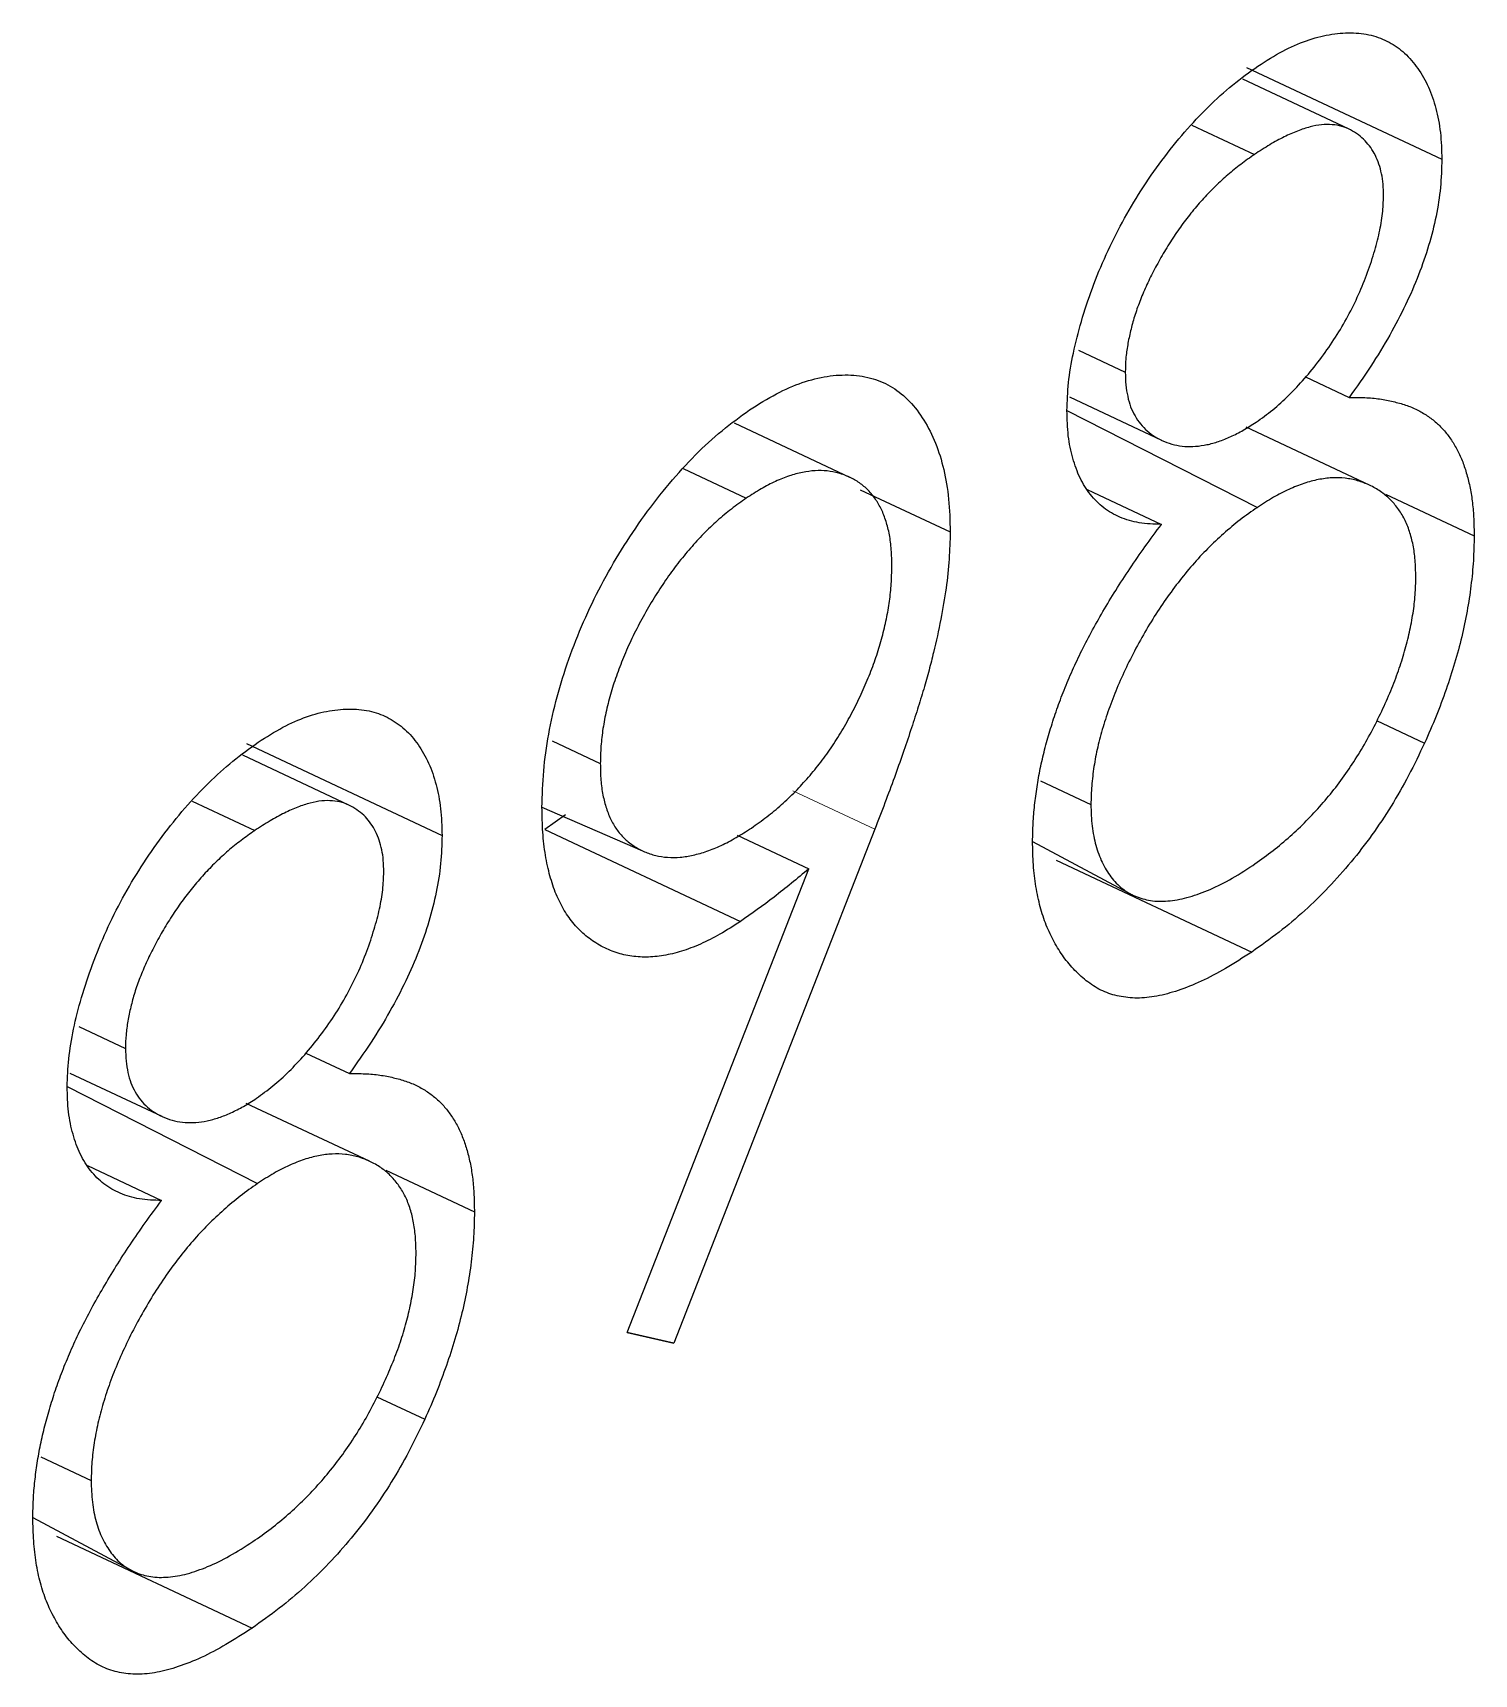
# Model space of a CAD drawing. Header units: millimetres. Extents: x -5 to 1672, y 0 to 1180.
# Drawn here: x 542.414 to 545.249, y 1100.147 to 1103.375 of the extents above; entities that cross this region are included whole.
import ezdxf

# ---------------------------------------------------------------- set-up
doc = ezdxf.new("R2010")
doc.units = ezdxf.units.MM
doc.header["$LTSCALE"] = 2

msp = doc.modelspace()

# ---------------------------------------------------------------- linework, layer by layer
at = {"color": 7, "linetype": 'Continuous', "lineweight": 25}
for p, q in [((544.8011519, 1103.3065536), (545.1857126, 1103.1258772)), ((545.0022704, 1103.1855145), (544.7939524, 1103.2833876)), ((544.6940964, 1103.1932102), (544.8171465, 1103.1353981)), ((544.4711077, 1102.7502907), (544.5630064, 1102.7071143)), ((544.9176961, 1102.6977498), (545.0032976, 1102.6575321)), ((544.4534316, 1102.6585007), (544.634441, 1102.5734579)), ((544.4483022, 1102.6318641), (544.8227997, 1102.441299)), ((544.0213637, 1102.5002391), (543.7943847, 1102.6068796)), ((545.0430967, 1102.4849838), (544.8005491, 1102.5989388)), ((543.6935063, 1102.5177232), (543.8175297, 1102.4594538)), ((544.0418421, 1102.4760587), (544.2186697, 1102.3929806)), ((544.4881832, 1102.4764055), (544.6340744, 1102.4078621)), ((545.0749741, 1102.4672358), (545.2492718, 1102.3853463)), ((545.0573804, 1102.0218962), (545.1516175, 1101.9776212)), ((542.8346928, 1101.9768273), (543.2192535, 1101.7961508)), ((543.4359491, 1101.9818986), (543.5304342, 1101.9375071)), ((543.0358113, 1101.8557881), (542.8274933, 1101.9536612)), ((544.3961542, 1101.9037161), (544.4954154, 1101.8570806)), ((542.7276373, 1101.8634838), (542.8506874, 1101.8056717)), ((543.4157031, 1101.8516641), (543.6132062, 1101.7659524)), ((543.4621655, 1101.8369151), (543.4214008, 1101.8074911)), ((543.4214008, 1101.8074911), (543.8059615, 1101.6268147)), ((544.0702112, 1101.8081448), (543.674777, 1100.7978871)), ((543.7996017, 1101.7964525), (543.9404193, 1101.7302928)), ((544.3807179, 1101.7844786), (544.5781455, 1101.6787644)), ((544.4273315, 1101.7474847), (544.8118922, 1101.5668083)), ((543.5833203, 1100.8183271), (543.9404193, 1101.7302928)), ((542.5046486, 1101.4205644), (542.5965473, 1101.377388)), ((542.951237, 1101.3680235), (543.0368385, 1101.3278057)), ((542.4869725, 1101.3287743), (542.6679819, 1101.2437315)), ((542.4818431, 1101.3021377), (542.8563406, 1101.1115726)), ((543.0766376, 1101.1552574), (542.83409, 1101.2692125)), ((542.5217241, 1101.1466791), (542.6676153, 1101.0781357)), ((543.108515, 1101.1375094), (543.2828127, 1101.0556199)), ((543.674777, 1100.7978871), (543.5833203, 1100.8183271)), ((543.5833203, 1100.8183271), (543.674777, 1100.7978871)), ((543.0909213, 1100.6921698), (543.1851584, 1100.6478949)), ((542.4296951, 1100.5739897), (542.5289563, 1100.5273542)), ((542.4142588, 1100.4547522), (542.6116864, 1100.349038)), ((542.4608724, 1100.4177584), (542.8454331, 1100.2370819))]:
    msp.add_line(p, q, dxfattribs=at)
at = {"color": 8, "linetype": 'Continuous', "lineweight": 18}
msp.add_line((543.9091133, 1101.8838327), (544.0702112, 1101.8081448), dxfattribs=at)
at = {"color": 7, "linetype": 'Continuous', "lineweight": 25}
for points, knots in [([(544.8239773, 1103.3092103), (544.8402284, 1103.3195176), (544.8722736, 1103.3398425), (544.9193539, 1103.360467), (544.964381, 1103.3721891), (545.0072017, 1103.3757415), (545.0470502, 1103.3713975), (545.0822331, 1103.3572934), (545.1132887, 1103.3358074), (545.1389453, 1103.3055907), (545.1600586, 1103.2695848), (545.174716, 1103.2268858), (545.184057, 1103.1794011), (545.18516, 1103.1437428), (545.1857126, 1103.1258772)], [0, 0, 0, 0, 0.089409711, 0.176305764, 0.262625902, 0.349445726, 0.435498264, 0.51892813, 0.601354657, 0.684256422, 0.76580674, 0.844876866, 0.922279795, 1, 1, 1, 1]), ([(544.4483022, 1102.6318641), (544.4489441, 1102.6498774), (544.4502344, 1102.6860872), (544.4600762, 1102.7453449), (544.4760279, 1102.8077964), (544.497674, 1102.8729103), (544.5245958, 1102.9386952), (544.5568587, 1103.0031856), (544.5936939, 1103.065475), (544.6349161, 1103.1247286), (544.6792564, 1103.1802497), (544.7260159, 1103.229486), (544.7743853, 1103.2737109), (544.8072923, 1103.2972667), (544.8239773, 1103.3092103)], [0, 0, 0, 0, 0.074058426, 0.148870352, 0.226667668, 0.307734759, 0.391157204, 0.473929356, 0.557927752, 0.64498929, 0.733364056, 0.821092042, 0.909287215, 1, 1, 1, 1]), ([(545.0710168, 1103.0539372), (545.0708424, 1103.0616565), (545.0704964, 1103.0769782), (545.0673774, 1103.0978407), (545.0621844, 1103.1167781), (545.0551326, 1103.1341215), (545.0458345, 1103.1492985), (545.0347992, 1103.1629909), (545.0213807, 1103.1742859), (545.0063137, 1103.1841549), (544.9892164, 1103.1911563), (544.9701199, 1103.1945674), (544.9491219, 1103.1942312), (544.9262215, 1103.1900052), (544.9015025, 1103.1817468), (544.8750808, 1103.1702132), (544.8467341, 1103.1546145), (544.8272229, 1103.1419425), (544.8171465, 1103.1353981)], [0, 0, 0, 0, 0.050902438, 0.101034043, 0.151083817, 0.203061988, 0.256248434, 0.310846715, 0.3687691, 0.43001504, 0.492519647, 0.556048722, 0.621995683, 0.690192369, 0.761384855, 0.83635622, 0.915487005, 1, 1, 1, 1]), ([(544.8171465, 1103.1353981), (544.8081797, 1103.1290277), (544.7906369, 1103.1165645), (544.7649084, 1103.0960284), (544.7404346, 1103.073374), (544.7169624, 1103.049377), (544.6948112, 1103.0234221), (544.6736828, 1102.9962231), (544.6539342, 1102.967171), (544.6353295, 1102.9369813), (544.6185722, 1102.9062819), (544.6036922, 1102.8760408), (544.5913204, 1102.8462885), (544.5808047, 1102.8171158), (544.5731559, 1102.7885516), (544.5674108, 1102.7606617), (544.5635051, 1102.7330992), (544.563174, 1102.7158433), (544.5630064, 1102.7071143)], [0, 0, 0, 0, 0.075243309, 0.147208812, 0.21644709, 0.284025042, 0.350655449, 0.415031318, 0.479629831, 0.544651634, 0.60804424, 0.667827565, 0.725114247, 0.780991708, 0.835527004, 0.889438155, 0.944072089, 1, 1, 1, 1]), ([(545.1857126, 1103.1258772), (545.1851433, 1103.1075929), (545.1840251, 1103.0716836), (545.1752398, 1103.0144975), (545.1605416, 1102.9565674), (545.1405254, 1102.8977509), (545.1144809, 1102.8383889), (545.082753, 1102.7781838), (545.0455931, 1102.7169873), (545.017691, 1102.677765), (545.0032976, 1102.6575321)], [0, 0, 0, 0, 0.121904041, 0.239412608, 0.355410104, 0.472090729, 0.592858982, 0.718703468, 0.854892383, 1, 1, 1, 1]), ([(544.8204128, 1102.6088781), (544.8312786, 1102.616637), (544.8529028, 1102.6320781), (544.8847965, 1102.6612572), (544.9158187, 1102.6942089), (544.9456383, 1102.7307562), (544.9734838, 1102.7701483), (544.9983215, 1102.8115623), (545.0199385, 1102.8542858), (545.0381098, 1102.8977292), (545.0522213, 1102.9404298), (545.0632259, 1102.9811468), (545.0696884, 1103.0192646), (545.0705776, 1103.0424738), (545.0710168, 1103.0539372)], [0, 0, 0, 0, 0.089689936, 0.17849401, 0.266837753, 0.356558176, 0.44533425, 0.530805835, 0.614076217, 0.697707086, 0.77914195, 0.855353591, 0.92855682, 1, 1, 1, 1]), ([(544.5630064, 1102.7071143), (544.5632356, 1102.6986533), (544.5636884, 1102.6819329), (544.567461, 1102.6593408), (544.5731162, 1102.6384573), (544.5820585, 1102.6208196), (544.5927965, 1102.6045977), (544.6060655, 1102.5908758), (544.6218918, 1102.5795925), (544.6397431, 1102.570575), (544.6591988, 1102.5639831), (544.6798198, 1102.5607835), (544.701347, 1102.560996), (544.7235581, 1102.5640769), (544.7466804, 1102.5704319), (544.770572, 1102.5800037), (544.7952365, 1102.5925899), (544.8119543, 1102.6034057), (544.8204128, 1102.6088781)], [0, 0, 0, 0, 0.05456395, 0.107826203, 0.161923709, 0.217509701, 0.274498333, 0.334814765, 0.397554947, 0.464754577, 0.53290121, 0.600097214, 0.665354161, 0.731083628, 0.796883494, 0.86329159, 0.930831218, 1, 1, 1, 1]), ([(543.8238485, 1102.6329198), (543.8415543, 1102.6440299), (543.8765392, 1102.6659824), (543.9279601, 1102.6882708), (543.9771871, 1102.70052), (544.0239482, 1102.7030666), (544.0672193, 1102.6958835), (544.1061035, 1102.6787519), (544.1397109, 1102.6510431), (544.1679894, 1102.6139416), (544.1906501, 1102.5688567), (544.2069503, 1102.5168234), (544.2169173, 1102.4583137), (544.2180819, 1102.4148936), (544.2186697, 1102.3929806)], [0, 0, 0, 0, 0.085532108, 0.169003383, 0.251943249, 0.33568201, 0.419408586, 0.501264898, 0.583702942, 0.668000359, 0.75191866, 0.834597711, 0.916525669, 1, 1, 1, 1]), ([(545.0032976, 1102.6575321), (545.0137422, 1102.6575541), (545.0341125, 1102.6575971), (545.063118, 1102.6551005), (545.0896179, 1102.6497171), (545.1143521, 1102.6430479), (545.1368827, 1102.6339008), (545.1569567, 1102.6220078), (545.1750733, 1102.6083421), (545.1908647, 1102.5922162), (545.2047441, 1102.5739806), (545.2167277, 1102.553574), (545.2269581, 1102.531155), (545.2350476, 1102.5061415), (545.2416961, 1102.4794543), (545.2462432, 1102.4502443), (545.2486485, 1102.418697), (545.2490623, 1102.3965567), (545.2492718, 1102.3853463)], [0, 0, 0, 0, 0.07952483, 0.155099976, 0.22721982, 0.295910504, 0.362055881, 0.425520117, 0.485812719, 0.544494706, 0.601459636, 0.657840594, 0.713974472, 0.769467952, 0.826129967, 0.882885359, 0.940700882, 1, 1, 1, 1]), ([(543.4157031, 1101.8516641), (543.4163951, 1101.8752122), (543.4177534, 1101.9214322), (543.4279274, 1101.9945017), (543.4445423, 1102.0683222), (543.4676366, 1102.1427552), (543.4966742, 1102.2165922), (543.5315318, 1102.2889962), (543.5719964, 1102.3591287), (543.6171488, 1102.4264261), (543.6659243, 1102.4889768), (543.7169866, 1102.545299), (543.7699417, 1102.5939268), (543.8057968, 1102.6198623), (543.8238485, 1102.6329198)], [0, 0, 0, 0, 0.085249051, 0.167326594, 0.248175325, 0.328829078, 0.409908097, 0.490584451, 0.572993487, 0.658264892, 0.744221577, 0.829060407, 0.913938298, 1, 1, 1, 1]), ([(544.6340744, 1102.4078621), (544.619277, 1102.4082887), (544.5906249, 1102.4091146), (544.5527131, 1102.4205937), (544.5201697, 1102.4387859), (544.4938944, 1102.4651484), (544.4732432, 1102.4978672), (544.4591179, 1102.5372599), (544.4496057, 1102.5811255), (544.448738, 1102.6149012), (544.4483022, 1102.6318641)], [0, 0, 0, 0, 0.14586006, 0.282425903, 0.4108504, 0.535029421, 0.654701078, 0.770133433, 0.884555844, 1, 1, 1, 1]), ([(544.1039847, 1102.3253439), (544.1037685, 1102.3363396), (544.1033423, 1102.358008), (544.0995578, 1102.3877581), (544.0928345, 1102.4141745), (544.0837837, 1102.4378403), (544.0718332, 1102.4581238), (544.0574759, 1102.4757143), (544.0404024, 1102.4902297), (544.0207421, 1102.5011444), (543.9995316, 1102.5091179), (543.9769171, 1102.5135207), (543.9530841, 1102.5139111), (543.9281791, 1102.510691), (543.9021497, 1102.503719), (543.8750114, 1102.4930117), (543.8466259, 1102.4780459), (543.827352, 1102.4657301), (543.8175297, 1102.4594538)], [0, 0, 0, 0, 0.060760097, 0.119735224, 0.177756862, 0.235998968, 0.294070362, 0.353733216, 0.41597262, 0.480139837, 0.545076055, 0.608734897, 0.67217787, 0.735452751, 0.799111594, 0.864283666, 0.930837051, 1, 1, 1, 1]), ([(545.1345541, 1102.3047997), (545.1342519, 1102.3158493), (545.1336559, 1102.3376372), (545.1295992, 1102.3677767), (545.1224066, 1102.3946816), (545.1125055, 1102.419023), (545.0992945, 1102.4397657), (545.0837215, 1102.4583234), (545.0649131, 1102.4732985), (545.0436482, 1102.4854325), (545.0204622, 1102.4942703), (544.9958053, 1102.4992849), (544.9698661, 1102.5000095), (544.9426996, 1102.496494), (544.914367, 1102.4890182), (544.884888, 1102.4772459), (544.8542296, 1102.4616518), (544.8333947, 1102.4481599), (544.8227997, 1102.441299)], [0, 0, 0, 0, 0.057339426, 0.113063332, 0.169181449, 0.22577456, 0.283826304, 0.343454279, 0.405906962, 0.47139226, 0.538002834, 0.603063556, 0.667601831, 0.732225443, 0.79700481, 0.86304799, 0.930356987, 1, 1, 1, 1]), ([(543.8175297, 1102.4594538), (543.8077911, 1102.4525024), (543.7886839, 1102.4388637), (543.7605294, 1102.4156066), (543.7335358, 1102.3896503), (543.707528, 1102.361491), (543.6825545, 1102.3309771), (543.6586388, 1102.298299), (543.6359191, 1102.2632465), (543.6146155, 1102.2265026), (543.5947978, 1102.189023), (543.5778861, 1102.1512999), (543.5633574, 1102.1143049), (543.5512794, 1102.0777553), (543.5420729, 1102.0417486), (543.5351935, 1102.0061327), (543.5312447, 1101.9711537), (543.530707, 1101.9488335), (543.5304342, 1101.9375071)], [0, 0, 0, 0, 0.068711841, 0.134812066, 0.199537593, 0.263334935, 0.326747481, 0.390328483, 0.454125826, 0.519203322, 0.583510145, 0.645497183, 0.705289842, 0.76348758, 0.8218564, 0.880004273, 0.93910771, 1, 1, 1, 1]), ([(544.8227997, 1102.441299), (544.8114319, 1102.4333511), (544.7891311, 1102.4177593), (544.756447, 1102.3899601), (544.7250733, 1102.3608131), (544.695111, 1102.3285192), (544.666574, 1102.293576), (544.6393091, 1102.2563173), (544.6135239, 1102.2166322), (544.5895744, 1102.1750441), (544.567694, 1102.1328837), (544.5484846, 1102.0909257), (544.5321578, 1102.0498515), (544.5189916, 1102.0094677), (544.5081685, 1101.9698881), (544.5010292, 1101.9312159), (544.4964191, 1101.8933209), (544.4957519, 1101.869228), (544.4954154, 1101.8570806)], [0, 0, 0, 0, 0.071268693, 0.139811785, 0.206497432, 0.271535244, 0.336081831, 0.400528388, 0.464983843, 0.530050305, 0.594423409, 0.65558271, 0.714849106, 0.772115064, 0.828999211, 0.885122163, 0.942079353, 1, 1, 1, 1]), ([(544.2186697, 1102.3929806), (544.2181954, 1102.3753417), (544.2172333, 1102.3395654), (544.2109857, 1102.2819726), (544.2004685, 1102.2204459), (544.1885732, 1102.1663438), (544.1771072, 1102.1205506), (544.1663301, 1102.0832155), (544.1543764, 1102.0435059), (544.140445, 1102.0012119), (544.1254709, 1101.9565465), (544.108559, 1101.9092511), (544.0900929, 1101.8595367), (544.0769442, 1101.8255489), (544.0702112, 1101.8081448)], [0, 0, 0, 0, 0.098319974, 0.199417474, 0.305602598, 0.416162356, 0.474582381, 0.537006481, 0.603857361, 0.674089608, 0.749416987, 0.828253481, 0.91205416, 1, 1, 1, 1]), ([(544.3807179, 1101.7844786), (544.3809584, 1101.7962165), (544.3814335, 1101.8194147), (544.3844062, 1101.8552232), (544.3891309, 1101.8913146), (544.3955156, 1101.9277483), (544.4041369, 1101.9646804), (544.4145277, 1102.0019423), (544.4266291, 1102.0395285), (544.4406093, 1102.0777133), (544.4568586, 1102.1163582), (544.475247, 1102.1558446), (544.4961397, 1102.1959997), (544.5193056, 1102.2369852), (544.5444821, 1102.2790727), (544.5723178, 1102.3213464), (544.6020807, 1102.3649714), (544.6232269, 1102.3933199), (544.6340744, 1102.4078621)], [0, 0, 0, 0, 0.058853586, 0.116315459, 0.1726748434, 0.2287803869, 0.2845803591, 0.3402565064, 0.396629805, 0.4535072629, 0.5123181898, 0.5726484441, 0.6360219358, 0.7023629464, 0.7714830561, 0.8441844775, 0.920069794, 1, 1, 1, 1]), ([(545.2492718, 1102.3853463), (545.2489497, 1102.369246), (545.2483122, 1102.3373774), (545.2433373, 1102.2876133), (545.2359506, 1102.2375543), (545.2252198, 1102.1865798), (545.2113399, 1102.1350628), (545.1942635, 1102.0829353), (545.1749492, 1102.0301803), (545.1594566, 1101.9952805), (545.1516175, 1101.9776212)], [0, 0, 0, 0, 0.1281581855, 0.2536731362, 0.377325306, 0.4993845548, 0.622918368, 0.7458393931, 0.871395285, 1, 1, 1, 1]), ([(543.8276432, 1101.8106691), (543.8378091, 1101.8179017), (543.8575986, 1101.8319811), (543.886598, 1101.8558368), (543.9139794, 1101.8818811), (543.9398159, 1101.9101545), (543.9643637, 1101.939789), (543.9872368, 1101.9718521), (544.0084534, 1102.0060023), (544.0281532, 1102.0415746), (544.0456593, 1102.0781335), (544.0612617, 1102.1145582), (544.0745365, 1102.1506756), (544.0850408, 1102.1865263), (544.0936926, 1102.2220311), (544.0996943, 1102.2571281), (544.1030572, 1102.2916635), (544.1036722, 1102.3139953), (544.1039847, 1102.3253439)], [0, 0, 0, 0, 0.072712997, 0.141547485, 0.208362523, 0.272461584, 0.335389961, 0.397711299, 0.459383375, 0.522098174, 0.584314767, 0.644391935, 0.703345013, 0.761508875, 0.820030475, 0.878517037, 0.938264501, 1, 1, 1, 1]), ([(544.8136021, 1101.7371577), (544.8255633, 1101.7455423), (544.8488675, 1101.7618781), (544.8828754, 1101.7899713), (544.9149767, 1101.8197614), (544.945111, 1101.8518948), (544.9736124, 1101.8855194), (545.0000024, 1101.9218271), (545.0249545, 1101.9596984), (545.0472453, 1101.9996848), (545.0675571, 1102.0400398), (545.0852799, 1102.0802045), (545.1006764, 1102.1195906), (545.11278, 1102.1581993), (545.1224738, 1102.196044), (545.129467, 1102.2332167), (545.1338168, 1102.2698554), (545.1343061, 1102.293045), (545.1345541, 1102.3047997)], [0, 0, 0, 0, 0.076558933, 0.149161352, 0.218826846, 0.285567139, 0.350313106, 0.414125154, 0.477179161, 0.540368019, 0.60220239, 0.662033654, 0.719934407, 0.775907433, 0.831114864, 0.886667447, 0.942552362, 1, 1, 1, 1]), ([(542.8575182, 1101.9794839), (542.8737693, 1101.9897912), (542.9058145, 1102.0101161), (542.9528948, 1102.0307406), (542.9979219, 1102.0424627), (543.0407426, 1102.0460151), (543.0805911, 1102.0416711), (543.115774, 1102.027567), (543.1468296, 1102.006081), (543.1724862, 1101.9758643), (543.1935995, 1101.9398584), (543.2082569, 1101.8971594), (543.2175979, 1101.8496747), (543.2187009, 1101.8140164), (543.2192535, 1101.7961508)], [0, 0, 0, 0, 0.089409711, 0.176305764, 0.262625902, 0.349445726, 0.435498264, 0.51892813, 0.601354657, 0.684256422, 0.76580674, 0.844876866, 0.922279795, 1, 1, 1, 1]), ([(542.4818431, 1101.3021377), (542.482485, 1101.320151), (542.4837753, 1101.3563609), (542.4936171, 1101.4156185), (542.5095688, 1101.47807), (542.5312149, 1101.5431839), (542.5581367, 1101.6089688), (542.5903996, 1101.6734592), (542.6272348, 1101.7357487), (542.668457, 1101.7950022), (542.7127973, 1101.8505233), (542.7595568, 1101.8997596), (542.8079262, 1101.9439845), (542.8408332, 1101.9675403), (542.8575182, 1101.9794839)], [0, 0, 0, 0, 0.074058426, 0.148870352, 0.226667668, 0.307734759, 0.391157204, 0.473929356, 0.557927752, 0.64498929, 0.733364056, 0.821092042, 0.909287215, 1, 1, 1, 1]), ([(545.1516175, 1101.9776212), (545.141415, 1101.9563027), (545.1211361, 1101.9139291), (545.0864269, 1101.8532472), (545.0483588, 1101.7962334), (545.0070783, 1101.742834), (544.9626952, 1101.6929859), (544.9152188, 1101.6466282), (544.864558, 1101.6042067), (544.8297495, 1101.5794889), (544.8118922, 1101.5668083)], [0, 0, 0, 0, 0.11928345, 0.237092882, 0.354796044, 0.474576301, 0.597460066, 0.724926155, 0.858883199, 1, 1, 1, 1]), ([(543.5304342, 1101.9375071), (543.5306272, 1101.9264916), (543.5310078, 1101.9047671), (543.5351357, 1101.8752603), (543.5420975, 1101.8490075), (543.5514507, 1101.8254084), (543.5637955, 1101.8051599), (543.5789641, 1101.7882841), (543.5967584, 1101.7743395), (543.6169407, 1101.7635688), (543.6390398, 1101.7560998), (543.6626538, 1101.7524934), (543.687376, 1101.7526802), (543.713294, 1101.7569423), (543.7402138, 1101.7644882), (543.7683788, 1101.7759104), (543.7976966, 1101.7915158), (543.8175653, 1101.8042234), (543.8276432, 1101.8106691)], [0, 0, 0, 0, 0.059539585, 0.11742296, 0.174440441, 0.231733891, 0.289721977, 0.349200396, 0.410515532, 0.475080279, 0.540094475, 0.604444096, 0.668696674, 0.732110201, 0.796739347, 0.86290573, 0.930461639, 1, 1, 1, 1]), ([(543.1045577, 1101.7242108), (543.1043833, 1101.7319301), (543.1040373, 1101.7472518), (543.1009183, 1101.7681143), (543.0957253, 1101.7870518), (543.0886735, 1101.8043951), (543.0793754, 1101.8195721), (543.0683401, 1101.8332645), (543.0549216, 1101.8445595), (543.0398546, 1101.8544286), (543.0227573, 1101.8614299), (543.0036608, 1101.864841), (542.9826628, 1101.8645048), (542.9597624, 1101.8602788), (542.9350434, 1101.8520204), (542.9086217, 1101.8404868), (542.880275, 1101.8248881), (542.8607638, 1101.8122161), (542.8506874, 1101.8056717)], [0, 0, 0, 0, 0.050902438, 0.101034043, 0.151083817, 0.203061988, 0.256248434, 0.310846715, 0.3687691, 0.43001504, 0.492519647, 0.556048722, 0.621995683, 0.690192369, 0.761384855, 0.83635622, 0.915487005, 1, 1, 1, 1]), ([(543.8059615, 1101.6268147), (543.7925445, 1101.6181855), (543.766208, 1101.6012474), (543.7275028, 1101.5819758), (543.6903212, 1101.5674619), (543.6547657, 1101.5592786), (543.620699, 1101.5559525), (543.5881978, 1101.5584165), (543.5573048, 1101.5662803), (543.5283524, 1101.5796165), (543.5020359, 1101.5979614), (543.4786057, 1101.6203684), (543.4591561, 1101.6480219), (543.4430212, 1101.6796391), (543.4308168, 1101.7162477), (543.4219651, 1101.7569465), (543.4165665, 1101.8021305), (543.4159938, 1101.8349835), (543.4157031, 1101.8516641)], [0, 0, 0, 0, 0.066294913, 0.130131116, 0.192862225, 0.254360004, 0.315909846, 0.377338139, 0.440205263, 0.504175132, 0.568033632, 0.630227722, 0.690861477, 0.751421818, 0.811465737, 0.872750467, 0.935390735, 1, 1, 1, 1]), ([(544.4954154, 1101.8570806), (544.4958757, 1101.8425777), (544.4967888, 1101.8138042), (544.5045145, 1101.7755897), (544.5169835, 1101.7419693), (544.5344199, 1101.7134372), (544.5560418, 1101.6903755), (544.5826641, 1101.6755317), (544.6126243, 1101.6666058), (544.6469435, 1101.6662084), (544.6844485, 1101.6727189), (544.7251323, 1101.6872416), (544.7684067, 1101.7079063), (544.7982995, 1101.7272536), (544.8136021, 1101.7371577)], [0, 0, 0, 0, 0.074898208, 0.148596294, 0.224471235, 0.302322742, 0.381918618, 0.461148696, 0.542417123, 0.626716083, 0.714596831, 0.80490292, 0.900127254, 1, 1, 1, 1]), ([(542.8506874, 1101.8056717), (542.8417206, 1101.7993013), (542.8241778, 1101.7868381), (542.7984493, 1101.766302), (542.7739755, 1101.7436476), (542.7505033, 1101.7196506), (542.7283521, 1101.6936957), (542.7072237, 1101.6664967), (542.6874751, 1101.6374447), (542.6688704, 1101.6072549), (542.6521131, 1101.5765555), (542.6372331, 1101.5463144), (542.6248613, 1101.5165621), (542.6143456, 1101.4873894), (542.6066968, 1101.4588252), (542.6009517, 1101.4309353), (542.597046, 1101.4033728), (542.5967149, 1101.3861169), (542.5965473, 1101.377388)], [0, 0, 0, 0, 0.075243309, 0.147208812, 0.21644709, 0.284025042, 0.350655449, 0.415031318, 0.479629831, 0.544651634, 0.60804424, 0.667827565, 0.725114247, 0.780991708, 0.835527004, 0.889438155, 0.944072089, 1, 1, 1, 1]), ([(543.2192535, 1101.7961508), (543.2186842, 1101.7778665), (543.217566, 1101.7419572), (543.2087807, 1101.6847711), (543.1940825, 1101.626841), (543.1740663, 1101.5680245), (543.1480218, 1101.5086625), (543.1162939, 1101.4484575), (543.079134, 1101.3872609), (543.0512319, 1101.3480386), (543.0368385, 1101.3278057)], [0, 0, 0, 0, 0.121904041, 0.239412608, 0.355410104, 0.472090729, 0.592858982, 0.718703468, 0.854892383, 1, 1, 1, 1]), ([(544.8118922, 1101.5668083), (544.7947244, 1101.5557425), (544.7613174, 1101.5342096), (544.7127064, 1101.5085002), (544.6674085, 1101.49042), (544.6251584, 1101.4790275), (544.5862123, 1101.4750376), (544.5506822, 1101.478824), (544.5180514, 1101.4889181), (544.4893153, 1101.5069164), (544.4638208, 1101.5297667), (544.4414412, 1101.555993), (544.4228607, 1101.5860616), (544.4071475, 1101.6187069), (544.3951476, 1101.6551072), (544.3868738, 1101.6950423), (544.3816638, 1101.7379848), (544.3810345, 1101.7689172), (544.3807179, 1101.7844786)], [0, 0, 0, 0, 0.078556433, 0.15286284, 0.223559693, 0.290374944, 0.355403073, 0.418291157, 0.480388564, 0.543072615, 0.604923944, 0.664398309, 0.721942555, 0.778374891, 0.833829941, 0.888861236, 0.94408894, 1, 1, 1, 1]), ([(542.8539537, 1101.2791517), (542.8648195, 1101.2869106), (542.8864437, 1101.3023517), (542.9183374, 1101.3315308), (542.9493596, 1101.3644825), (542.9791792, 1101.4010298), (543.0070247, 1101.4404219), (543.0318624, 1101.4818359), (543.0534794, 1101.5245595), (543.0716507, 1101.5680028), (543.0857622, 1101.6107034), (543.0967668, 1101.6514204), (543.1032293, 1101.6895382), (543.1041185, 1101.7127474), (543.1045577, 1101.7242108)], [0, 0, 0, 0, 0.089689936, 0.17849401, 0.266837753, 0.356558176, 0.44533425, 0.530805835, 0.614076217, 0.697707086, 0.77914195, 0.855353591, 0.92855682, 1, 1, 1, 1]), ([(543.9404193, 1101.7302928), (543.9177347, 1101.7113746), (543.8730675, 1101.6741236), (543.8280946, 1101.6424182), (543.8059615, 1101.6268147)], [0, 0, 0, 0, 0.5078576361, 1, 1, 1, 1]), ([(542.5965473, 1101.377388), (542.5967765, 1101.3689269), (542.5972293, 1101.3522065), (542.601002, 1101.3296144), (542.6066571, 1101.3087309), (542.6155994, 1101.2910932), (542.6263374, 1101.2748714), (542.6396064, 1101.2611494), (542.6554327, 1101.2498662), (542.673284, 1101.2408486), (542.6927397, 1101.2342567), (542.7133607, 1101.2310571), (542.7348879, 1101.2312696), (542.757099, 1101.2343505), (542.7802213, 1101.2407055), (542.8041129, 1101.2502773), (542.8287774, 1101.2628635), (542.8454952, 1101.2736794), (542.8539537, 1101.2791517)], [0, 0, 0, 0, 0.05456395, 0.107826203, 0.161923709, 0.217509701, 0.274498333, 0.334814765, 0.397554947, 0.464754577, 0.53290121, 0.600097214, 0.665354161, 0.731083628, 0.796883494, 0.86329159, 0.930831218, 1, 1, 1, 1]), ([(543.0368385, 1101.3278057), (543.0472831, 1101.3278277), (543.0676534, 1101.3278707), (543.0966589, 1101.3253741), (543.1231588, 1101.3199907), (543.147893, 1101.3133215), (543.1704236, 1101.3041744), (543.1904976, 1101.2922814), (543.2086142, 1101.2786158), (543.2244056, 1101.2624898), (543.238285, 1101.2442543), (543.2502686, 1101.2238476), (543.260499, 1101.2014287), (543.2685885, 1101.1764151), (543.275237, 1101.1497279), (543.2797841, 1101.120518), (543.2821894, 1101.0889706), (543.2826032, 1101.0668303), (543.2828127, 1101.0556199)], [0, 0, 0, 0, 0.0795248296, 0.1550999763, 0.2272198201, 0.2959105042, 0.3620558809, 0.4255201169, 0.4858127192, 0.544494706, 0.6014596357, 0.6578405938, 0.7139744722, 0.7694679516, 0.8261299672, 0.8828853593, 0.9407008817, 1, 1, 1, 1]), ([(542.6676153, 1101.0781357), (542.6528179, 1101.0785623), (542.6241658, 1101.0793882), (542.586254, 1101.0908673), (542.5537106, 1101.1090596), (542.5274353, 1101.1354221), (542.5067841, 1101.1681408), (542.4926588, 1101.2075335), (542.4831466, 1101.2513991), (542.4822789, 1101.2851748), (542.4818431, 1101.3021377)], [0, 0, 0, 0, 0.14586006, 0.282425903, 0.4108504, 0.535029421, 0.654701078, 0.770133433, 0.884555844, 1, 1, 1, 1]), ([(543.168095, 1100.9750733), (543.1677928, 1100.9861229), (543.1671968, 1101.0079108), (543.1631401, 1101.0380503), (543.1559475, 1101.0649552), (543.1460464, 1101.0892967), (543.1328354, 1101.1100393), (543.1172624, 1101.1285971), (543.098454, 1101.1435721), (543.0771891, 1101.1557061), (543.0540031, 1101.1645439), (543.0293462, 1101.1695585), (543.003407, 1101.1702831), (542.9762405, 1101.1667676), (542.9479079, 1101.1592919), (542.9184289, 1101.1475196), (542.8877705, 1101.1319255), (542.8669356, 1101.1184335), (542.8563406, 1101.1115726)], [0, 0, 0, 0, 0.057339426, 0.113063332, 0.169181449, 0.22577456, 0.283826304, 0.343454279, 0.405906962, 0.47139226, 0.538002834, 0.603063556, 0.667601831, 0.732225443, 0.79700481, 0.86304799, 0.930356987, 1, 1, 1, 1]), ([(542.8563406, 1101.1115726), (542.8449728, 1101.1036247), (542.822672, 1101.0880329), (542.7899879, 1101.0602338), (542.7586142, 1101.0310867), (542.7286519, 1100.9987928), (542.7001149, 1100.9638497), (542.67285, 1100.9265909), (542.6470648, 1100.8869058), (542.6231153, 1100.8453178), (542.6012349, 1100.8031573), (542.5820255, 1100.7611993), (542.5656987, 1100.7201252), (542.5525325, 1100.6797413), (542.5417094, 1100.6401618), (542.5345701, 1100.6014895), (542.52996, 1100.5635945), (542.5292928, 1100.5395016), (542.5289563, 1100.5273542)], [0, 0, 0, 0, 0.0712686926, 0.139811785, 0.2064974321, 0.2715352443, 0.3360818306, 0.4005283877, 0.4649838427, 0.5300503054, 0.594423409, 0.65558271, 0.7148491056, 0.7721150639, 0.8289992113, 0.8851221628, 0.9420793533, 1, 1, 1, 1]), ([(542.4142588, 1100.4547522), (542.4144993, 1100.4664901), (542.4149744, 1100.4896884), (542.4179471, 1100.5254968), (542.4226718, 1100.5615882), (542.4290565, 1100.5980219), (542.4376778, 1100.634954), (542.4480686, 1100.672216), (542.46017, 1100.7098021), (542.4741502, 1100.7479869), (542.4903995, 1100.7866318), (542.5087879, 1100.8261182), (542.5296806, 1100.8662733), (542.5528465, 1100.9072588), (542.578023, 1100.9493463), (542.6058587, 1100.99162), (542.6356216, 1101.035245), (542.6567678, 1101.0635935), (542.6676153, 1101.0781357)], [0, 0, 0, 0, 0.058853586, 0.116315459, 0.172674843, 0.228780387, 0.284580359, 0.340256506, 0.396629805, 0.453507263, 0.51231819, 0.572648444, 0.636021936, 0.702362946, 0.771483056, 0.844184477, 0.920069794, 1, 1, 1, 1]), ([(543.2828127, 1101.0556199), (543.2824906, 1101.0395196), (543.2818531, 1101.007651), (543.2768782, 1100.9578869), (543.2694915, 1100.907828), (543.2587607, 1100.8568534), (543.2448808, 1100.8053364), (543.2278044, 1100.7532089), (543.2084901, 1100.7004539), (543.1929976, 1100.6655541), (543.1851584, 1100.6478949)], [0, 0, 0, 0, 0.1281581855, 0.2536731362, 0.377325306, 0.4993845548, 0.622918368, 0.7458393931, 0.871395285, 1, 1, 1, 1]), ([(542.847143, 1100.4074313), (542.8591042, 1100.4158159), (542.8824084, 1100.4321517), (542.9164163, 1100.460245), (542.9485176, 1100.490035), (542.9786519, 1100.5221684), (543.0071533, 1100.555793), (543.0335433, 1100.5921007), (543.0584954, 1100.629972), (543.0807862, 1100.6699584), (543.101098, 1100.7103134), (543.1188208, 1100.7504782), (543.1342173, 1100.7898642), (543.1463209, 1100.8284729), (543.1560147, 1100.8663176), (543.1630079, 1100.9034903), (543.1673577, 1100.940129), (543.167847, 1100.9633186), (543.168095, 1100.9750733)], [0, 0, 0, 0, 0.076558933, 0.149161352, 0.2188268461, 0.2855671391, 0.3503131057, 0.4141251539, 0.4771791613, 0.5403680185, 0.60220239, 0.6620336537, 0.719934407, 0.7759074327, 0.8311148644, 0.886667447, 0.9425523618, 1, 1, 1, 1]), ([(543.1851584, 1100.6478949), (543.1749559, 1100.6265763), (543.154677, 1100.5842027), (543.1199678, 1100.5235209), (543.0818997, 1100.466507), (543.0406192, 1100.4131076), (542.9962361, 1100.3632595), (542.9487597, 1100.3169018), (542.8980989, 1100.2744803), (542.8632904, 1100.2497625), (542.8454331, 1100.2370819)], [0, 0, 0, 0, 0.11928345, 0.237092882, 0.354796044, 0.474576301, 0.597460066, 0.724926155, 0.858883199, 1, 1, 1, 1]), ([(542.5289563, 1100.5273542), (542.5294166, 1100.5128513), (542.5303297, 1100.4840778), (542.5380554, 1100.4458633), (542.5505244, 1100.4122429), (542.5679608, 1100.3837108), (542.5895827, 1100.3606492), (542.616205, 1100.3458053), (542.6461652, 1100.3368794), (542.6804844, 1100.336482), (542.7179894, 1100.3429925), (542.7586732, 1100.3575152), (542.8019476, 1100.3781799), (542.8318404, 1100.3975272), (542.847143, 1100.4074313)], [0, 0, 0, 0, 0.074898208, 0.148596294, 0.224471235, 0.302322742, 0.381918618, 0.461148696, 0.542417123, 0.626716083, 0.714596831, 0.80490292, 0.900127254, 1, 1, 1, 1]), ([(542.8454331, 1100.2370819), (542.8282653, 1100.2260161), (542.7948583, 1100.2044832), (542.7462473, 1100.1787738), (542.7009495, 1100.1606936), (542.6586993, 1100.1493011), (542.6197532, 1100.1453112), (542.5842231, 1100.1490977), (542.5515923, 1100.1591918), (542.5228562, 1100.17719), (542.4973617, 1100.2000404), (542.4749821, 1100.2262666), (542.4564016, 1100.2563353), (542.4406884, 1100.2889805), (542.4286885, 1100.3253808), (542.4204147, 1100.3653159), (542.4152047, 1100.4082584), (542.4145754, 1100.4391909), (542.4142588, 1100.4547522)], [0, 0, 0, 0, 0.078556433, 0.15286284, 0.223559693, 0.290374944, 0.355403073, 0.418291157, 0.480388564, 0.543072615, 0.604923944, 0.664398309, 0.721942555, 0.778374891, 0.833829941, 0.888861236, 0.94408894, 1, 1, 1, 1])]:
    msp.add_open_spline(points, degree=3, knots=knots, dxfattribs=at)

doc.saveas('drawing.dxf')
